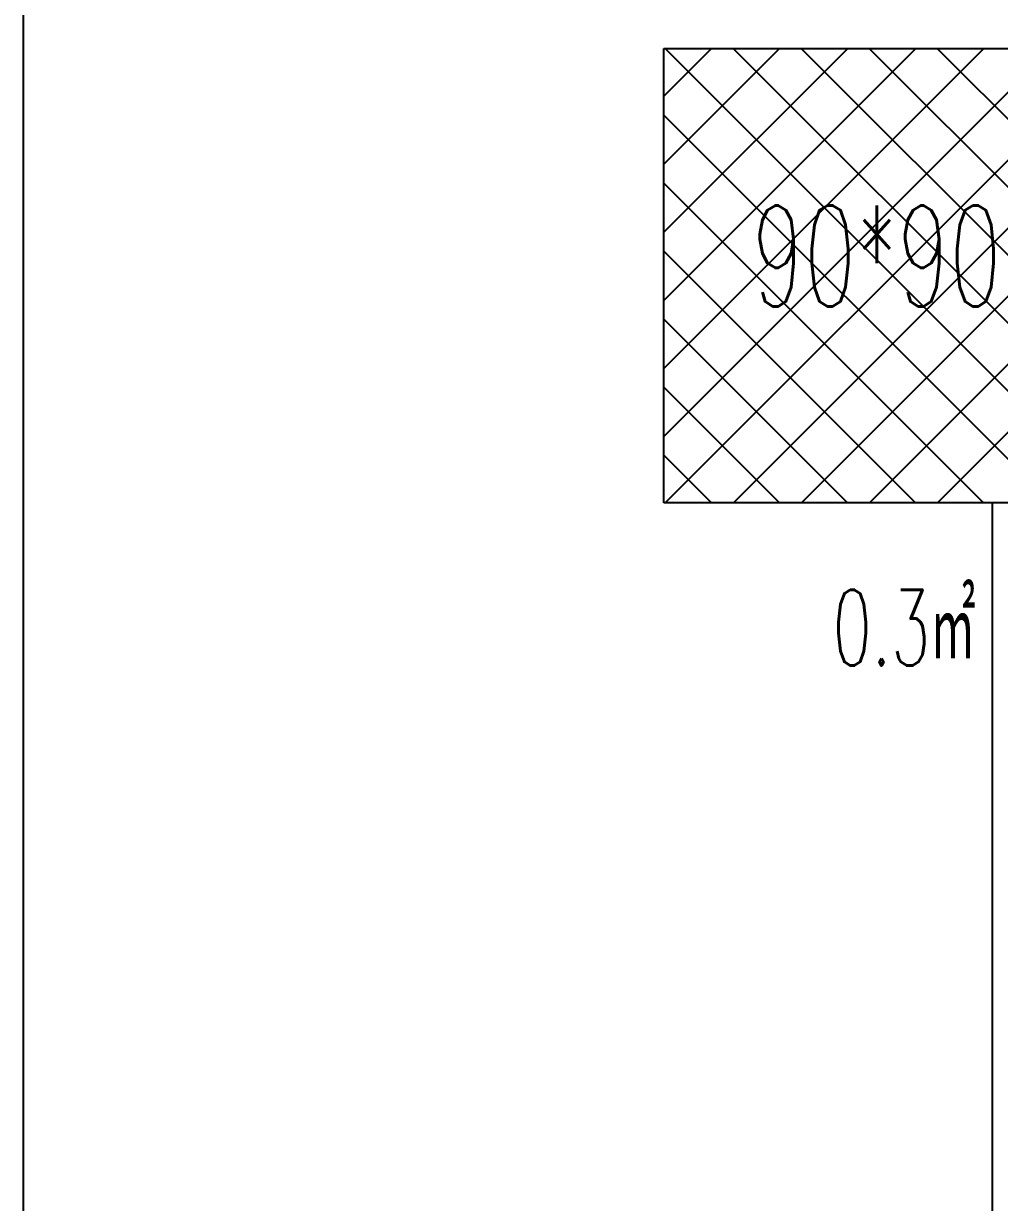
# Model space of a CAD drawing. Header units: millimetres. Extents: x 0 to 887, y -3549 to 0.
# Drawn here: x 0 to 193.2, y -466.9 to -233.5 of the extents above; entities that cross this region are included whole.
import ezdxf
from ezdxf.enums import TextEntityAlignment as Align

# ---------------------------------------------------------------- set-up
doc = ezdxf.new("R2010")
doc.units = ezdxf.units.MM
doc.layers.add('02_(橋尚興華城後壁段)建築外部參考_TEST$0$A_建築', color=8, linetype='Continuous')
doc.layers.add('02_(橋尚興華城後壁段)結構外部參考_TEST$0$B_柱', color=1, linetype='Continuous')
doc.styles.add('SINGLE', font='txt.shx', dxfattribs={"width": 0.6, "bigfont": 'chineset.shx'})

msp = doc.modelspace()

# ---------------------------------------------------------------- linework, layer by layer
at = {"color": 143, "true_color": 0x7aafdf}
msp.add_lwpolyline([(0, -100.92), (881.02, -100.92), (881.02, -709.77), (0, -709.77)], close=True, dxfattribs=at)
at = {"layer": '02_(橋尚興華城後壁段)建築外部參考_TEST$0$A_建築'}
for p, q in [((126.78, -328.39), (126.78, -238.39)), ((126.78, -238.39), (216.78, -238.39)), ((126.78, -328.39), (126.78, -238.39)), ((126.78, -238.39), (216.78, -238.39)), ((216.78, -328.39), (126.78, -328.39)), ((216.78, -328.39), (126.78, -328.39)), ((191.78, -328.39), (191.78, -555.89)), ((191.78, -328.39), (191.78, -555.89))]:
    msp.add_line(p, q, dxfattribs=at)
at = {"layer": '02_(橋尚興華城後壁段)建築外部參考_TEST$0$A_建築', "linetype": 'Continuous', "ltscale": 0.8}
for p, q in [((126.78, -247.87), (136.25, -238.39)), ((126.78, -261.34), (149.72, -238.39)), ((126.78, -274.81), (163.19, -238.39)), ((126.78, -288.28), (176.67, -238.39)), ((126.78, -301.75), (190.14, -238.39)), ((126.78, -315.22), (203.61, -238.39)), ((216.78, -328.13), (127.04, -238.39)), ((127.08, -328.39), (216.78, -238.69)), ((216.78, -314.66), (140.51, -238.39)), ((216.78, -301.19), (153.98, -238.39)), ((216.78, -287.72), (167.45, -238.39)), ((216.78, -274.25), (180.92, -238.39)), ((203.57, -328.39), (126.78, -251.6)), ((140.55, -328.39), (216.78, -252.16)), ((190.1, -328.39), (126.78, -265.07)), ((154.02, -328.39), (216.78, -265.63)), ((176.63, -328.39), (126.78, -278.54)), ((167.49, -328.39), (216.78, -279.1)), ((163.16, -328.39), (126.78, -292.01)), ((180.96, -328.39), (216.78, -292.57)), ((149.69, -328.39), (126.78, -305.48)), ((136.22, -328.39), (126.78, -318.95))]:
    msp.add_line(p, q, dxfattribs=at)
at = {"layer": '02_(橋尚興華城後壁段)結構外部參考_TEST$0$B_柱'}
for p, q in [((126.78, -238.39), (216.78, -238.39)), ((126.78, -328.39), (126.78, -238.39)), ((216.78, -328.39), (126.78, -328.39))]:
    msp.add_line(p, q, dxfattribs=at)

# ---------------------------------------------------------------- texts
at = {"layer": '02_(橋尚興華城後壁段)建築外部參考_TEST$0$A_建築', "style": 'SINGLE', "width": 0.6}
msp.add_text('90*90', height=20, dxfattribs=at).set_placement((144.26, -295.49), align=Align.BOTTOM_LEFT)
at = {"layer": '02_(橋尚興華城後壁段)建築外部參考_TEST$0$A_建築', "ltscale": 0.8, "style": 'SINGLE', "width": 0.6}
msp.add_text('0.3㎡', height=15, dxfattribs=at).set_placement((174.38, -360.61), align=Align.CENTER)

doc.saveas('drawing.dxf')
